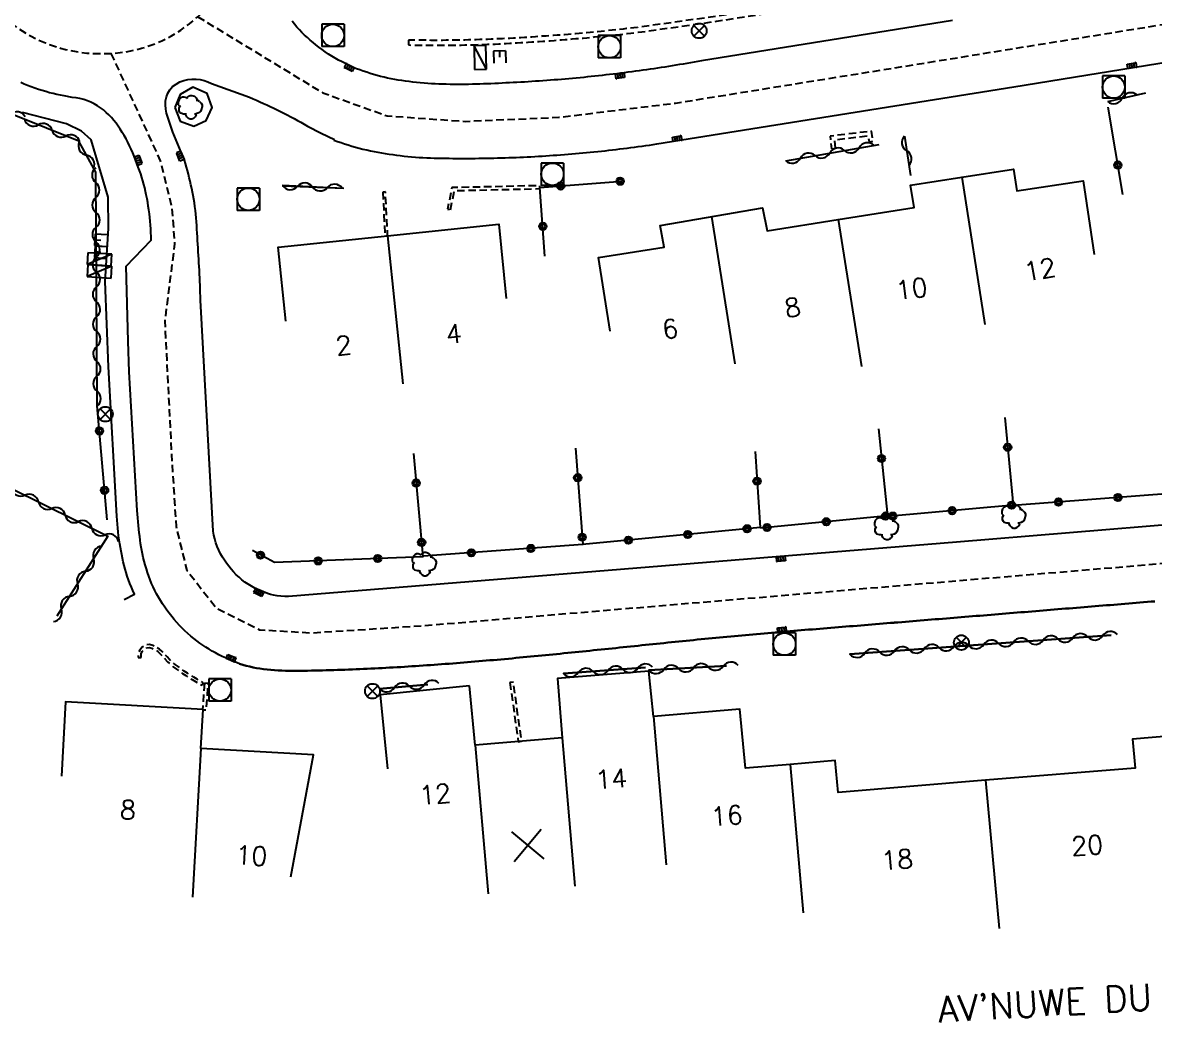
# Model space of a CAD drawing. Header units: millimetres. Extents: x 150037 to 150985, y 153000 to 154000.
# Drawn here: x 150276 to 150351.9, y 153579.1 to 153646.2 of the extents above; entities that cross this region are included whole.
import ezdxf
from ezdxf.enums import TextEntityAlignment as Align

# ---------------------------------------------------------------- set-up
doc = ezdxf.new("R2010")
doc.units = ezdxf.units.MM
doc.linetypes.add('DASHED', pattern=[0.75, 0.5, -0.25])
doc.layers.get('0').update_dxf_attribs({"linetype": 'CONTINUOUS'})
for name, color, linetype in [('W0001', 6, 'DASHED'), ('W0008', 7, 'CONTINUOUS'), ('W0017', 7, 'CONTINUOUS'), ('W0100', 7, 'CONTINUOUS'), ('W0112', 1, 'DASHED'), ('W0300', 7, 'CONTINUOUS'), ('W0310', 3, 'CONTINUOUS'), ('W0322', 7, 'CONTINUOUS'), ('W0400', 7, 'CONTINUOUS'), ('W0420', 7, 'CONTINUOUS'), ('W0430', 7, 'CONTINUOUS'), ('W0469', 7, 'CONTINUOUS'), ('W0989', 7, 'CONTINUOUS'), ('W0991', 7, 'CONTINUOUS'), ('W1102', 7, 'CONTINUOUS')]:
    doc.layers.add(name, color=color, linetype=linetype)
doc.styles.get("Standard").update_dxf_attribs({"font": 'romans.shx', "width": 0.85})

# ---------------------------------------------------------------- blocks, each defined once
blk = doc.blocks.new('T400')
for p, q in [((-0.15, 0.3), (0.15, 0.3)), ((-0.15, -0.25), (-0.15, 0.3)), ((-0.15, 0.15), (0.15, 0.15)), ((-0.15, 0), (0.15, 0)), ((0.15, 0.3), (0.15, -0.25)), ((-0.15, -0.15), (0.15, -0.15)), ((-0.15, -0.25), (-0.15, -0.3)), ((-0.15, -0.3), (0.15, -0.3)), ((0.15, -0.3), (0.15, -0.25))]:
    blk.add_line(p, q)
blk = doc.blocks.new('T420')
for p, q in [((0.75, 0.75), (-0.75, 0.75)), ((-0.75, 0.75), (-0.75, -0.75)), ((0.75, 0.75), (0.75, -0.75)), ((0.75, -0.75), (-0.75, -0.75))]:
    blk.add_line(p, q)
blk.add_ellipse((0, 0), major_axis=(-0.53, 0.53), ratio=1, start_param=3.926991, end_param=10.210176)
blk = doc.blocks.new('T300')
for p, q in [((-0.171, 0.743), (-0.057, 0.8)), ((-0.057, 0.8), (0.057, 0.8)), ((0.057, 0.8), (0.229, 0.743)), ((-0.8, 0.514), (-0.857, 0.343)), ((-0.857, 0.343), (-0.857, 0.171)), ((-0.857, 0.171), (-0.743, 0.057)), ((-0.686, 0.629), (-0.8, 0.514)), ((-0.8, -0.057), (-0.743, 0.057)), ((-0.743, 0.057), (-0.686, 0.114)), ((-0.571, 0.686), (-0.686, 0.629)), ((-0.457, 0.686), (-0.571, 0.686)), ((-0.286, 0.629), (-0.457, 0.686)), ((-0.286, 0.629), (-0.171, 0.743)), ((-0.229, 0.571), (-0.286, 0.629)), ((0.229, 0.743), (0.343, 0.629)), ((0.343, 0.629), (0.4, 0.514)), ((0.457, 0.457), (0.343, 0.457)), ((0.4, 0.514), (0.4, 0.457)), ((0.571, 0.4), (0.457, 0.457)), ((0.571, 0.4), (0.686, 0.286)), ((0.686, 0.286), (0.743, 0.171)), ((0.743, 0.057), (0.686, -0.171)), ((0.743, 0.171), (0.743, 0.057)), ((-0.8, -0.171), (-0.8, -0.057)), ((-0.8, -0.229), (-0.8, -0.171)), ((-0.743, -0.343), (-0.8, -0.229)), ((-0.686, -0.4), (-0.743, -0.343)), ((-0.514, -0.457), (-0.686, -0.4)), ((-0.4, -0.457), (-0.514, -0.457)), ((-0.4, -0.457), (-0.343, -0.457)), ((-0.343, -0.457), (-0.343, -0.4)), ((-0.343, -0.514), (-0.343, -0.457)), ((-0.286, -0.629), (-0.343, -0.514)), ((-0.171, -0.743), (-0.286, -0.629)), ((-0.057, -0.8), (-0.171, -0.743)), ((0.171, -0.743), (0.057, -0.8)), ((0.229, -0.686), (0.171, -0.743)), ((0.286, -0.457), (0.229, -0.457)), ((0.286, -0.629), (0.229, -0.686)), ((0.457, -0.4), (0.286, -0.457)), ((0.343, -0.514), (0.286, -0.629)), ((0.343, -0.514), (0.343, -0.457)), ((0.571, -0.343), (0.457, -0.4)), ((0.629, -0.286), (0.571, -0.343)), ((0.686, -0.171), (0.629, -0.286)), ((0.057, -0.8), (-0.057, -0.8))]:
    blk.add_line(p, q)
blk = doc.blocks.new('T430')
at = {"flags": 128}
for points in [[(-0.4, 2.1), (0.4, 2.1)], [(-0.4, 2.1), (-0.4, 1.3)], [(-0.4, 1.7), (0, 1.7)], [(0.8, 0.8), (-0.8, 0.8)], [(-0.8, 0.8), (-0.8, 0)], [(0.8, 0.8), (-0.8, 0)], [(-0.4, 1.3), (0.4, 1.3)], [(0.8, 0), (0.8, 0.8)], [(-0.8, 0), (0.8, 0)]]:
    blk.add_lwpolyline(points, dxfattribs=at)
blk = doc.blocks.new('t322o')
at = {"color": 0, "linetype": 'Continuous'}
for radius in [0.25, 0.15]:
    blk.add_circle((0, 0), radius, dxfattribs=at)
blk = doc.blocks.new('t310o')
at = {"color": 0, "linetype": 'Continuous'}
for centre, start, end in [((-0.5, 0.375), 216.8699, 323.1304), ((0.5, -0.375), 36.8699, 143.1303)]:
    blk.add_arc(centre, 0.625, start, end, dxfattribs=at)
blk = doc.blocks.new('t991o')
at = {"color": 0, "linetype": 'Continuous'}
for p, q in [((-1, 1), (1, -1)), ((-1, -1), (1, 1))]:
    blk.add_line(p, q, dxfattribs=at)
blk = doc.blocks.new('T469')
at = {"color": 0, "linetype": 'Continuous', "flags": 128}
for points in [[(-0.354, 0.354), (0.354, -0.354)], [(-0.354, -0.354), (0.354, 0.354)]]:
    blk.add_lwpolyline(points, dxfattribs=at)
at = {"color": 0, "linetype": 'Continuous'}
blk.add_circle((0, 0), 0.5, dxfattribs=at)

msp = doc.modelspace()

# ---------------------------------------------------------------- linework, layer by layer
at = {"layer": 'W0001', "flags": 128}
msp.add_lwpolyline([(150271.312, 153653.22), (150271.339, 153652.861), (150271.378, 153652.501), (150271.43, 153652.14), (150271.496, 153651.78), (150271.577, 153651.421), (150271.672, 153651.063), (150271.782, 153650.707), (150271.908, 153650.354), (150272.051, 153650.004), (150272.209, 153649.658), (150272.384, 153649.318), (150272.576, 153648.983), (150272.783, 153648.656), (150273.007, 153648.337), (150273.247, 153648.026), (150273.501, 153647.724), (150273.763, 153647.441), (150274.016, 153647.185), (150274.268, 153646.945), (150274.526, 153646.712), (150274.791, 153646.487), (150275.063, 153646.271), (150275.342, 153646.062), (150275.628, 153645.862), (150275.921, 153645.672), (150276.22, 153645.49), (150276.527, 153645.319), (150276.84, 153645.159), (150277.159, 153645.009), (150277.485, 153644.87), (150277.816, 153644.743), (150278.153, 153644.627), (150278.495, 153644.524), (150278.842, 153644.433), (150279.194, 153644.354), (150279.549, 153644.288), (150279.908, 153644.235), (150280.27, 153644.194), (150280.635, 153644.166), (150281.003, 153644.151), (150281.375, 153644.148), (150281.748, 153644.159), (150282.12, 153644.183), (150282.49, 153644.22), (150282.856, 153644.271), (150283.22, 153644.337), (150283.58, 153644.416), (150283.935, 153644.509), (150284.286, 153644.616), (150284.632, 153644.737), (150284.971, 153644.871), (150285.305, 153645.018), (150285.631, 153645.179), (150285.951, 153645.352), (150286.263, 153645.537), (150286.568, 153645.734), (150286.864, 153645.942), (150287.152, 153646.16), (150287.432, 153646.389), (150287.703, 153646.628), (150287.966, 153646.877), (150288.221, 153647.134), (150288.469, 153647.402), (150288.713, 153647.682), (150288.946, 153647.972), (150289.167, 153648.268), (150289.376, 153648.571), (150289.573, 153648.881), (150289.757, 153649.196), (150289.929, 153649.518), (150290.087, 153649.844), (150290.232, 153650.176), (150290.364, 153650.511), (150290.483, 153650.851), (150290.588, 153651.193), (150290.681, 153651.538), (150290.76, 153651.886), (150290.827, 153652.235), (150290.881, 153652.586), (150290.923, 153652.938), (150290.952, 153653.29), (150290.971, 153653.643), (150290.978, 153653.996), (150290.974, 153654.349), (150290.959, 153654.708), (150290.931, 153655.082), (150290.889, 153655.458), (150290.832, 153655.832), (150290.76, 153656.202), (150290.674, 153656.569), (150290.572, 153656.931), (150290.457, 153657.288), (150290.326, 153657.639), (150290.181, 153657.985), (150290.023, 153658.323), (150289.85, 153658.654), (150289.664, 153658.978), (150289.465, 153659.293), (150289.254, 153659.6), (150289.031, 153659.898), (150288.797, 153660.187), (150288.552, 153660.467), (150288.296, 153660.739), (150288.033, 153660.998), (150287.774, 153661.239), (150287.51, 153661.469), (150287.238, 153661.691), (150286.959, 153661.904), (150286.673, 153662.109), (150286.378, 153662.304), (150286.076, 153662.49), (150285.766, 153662.665), (150285.448, 153662.828), (150285.123, 153662.981), (150284.791, 153663.121), (150284.452, 153663.248), (150284.107, 153663.362), (150283.756, 153663.463), (150283.399, 153663.55), (150283.038, 153663.623), (150282.672, 153663.681), (150282.302, 153663.725), (150281.929, 153663.754), (150281.554, 153663.768), (150281.181, 153663.768), (150280.816, 153663.756), (150280.459, 153663.732), (150280.104, 153663.698), (150279.751, 153663.652), (150279.401, 153663.594), (150279.053, 153663.525), (150278.707, 153663.444), (150278.366, 153663.351), (150278.028, 153663.246), (150277.694, 153663.129), (150277.364, 153663), (150277.039, 153662.86), (150276.72, 153662.708), (150276.406, 153662.544), (150276.098, 153662.369), (150275.797, 153662.183), (150275.501, 153661.986), (150275.213, 153661.779), (150274.931, 153661.562), (150274.657, 153661.335), (150274.39, 153661.098), (150274.13, 153660.852), (150273.877, 153660.597), (150273.626, 153660.327), (150273.374, 153660.035), (150273.132, 153659.729), (150272.905, 153659.415), (150272.693, 153659.094), (150272.497, 153658.766), (150272.317, 153658.433), (150272.153, 153658.095), (150272.004, 153657.753), (150271.871, 153657.408), (150271.753, 153657.061), (150271.65, 153656.711), (150271.561, 153656.361), (150271.486, 153656.011), (150271.425, 153655.661), (150271.376, 153655.311), (150271.338, 153654.962), (150271.313, 153654.614), (150271.297, 153654.268), (150271.292, 153653.924), (150271.297, 153653.576)], close=True, dxfattribs=at)
for points in [[(150287.705, 153646.63), (150296.104, 153641.518), (150300.407, 153639.976), (150305.667, 153639.606), (150311.938, 153639.883), (150319.756, 153640.83), (150334.864, 153643.262), (150393.507, 153652.746), (150446.844, 153661.416), (150446.844, 153661.416)], [(150281.88, 153644.167), (150285.195, 153636.951), (150285.967, 153633.797), (150286.155, 153631.39), (150285.489, 153626.189), (150285.948, 153617.239), (150286.249, 153612.413), (150286.973, 153609.468), (150288.951, 153606.948), (150291.856, 153605.479), (150295.34, 153605.275), (150302.824, 153605.754), (150367.997, 153611.244), (150405.25, 153614.289), (150417.639, 153615.36), (150421.879, 153615.724), (150425.798, 153617.201), (150429.053, 153619.521), (150431.563, 153622.315), (150433.662, 153626.284), (150434.618, 153632.423), (150433.813, 153651.124), (150433.248, 153659.187)]]:
    msp.add_lwpolyline(points, dxfattribs=at)
at = {"layer": 'W0008', "flags": 128}
for points in [[(150296.841, 153638.349), (150297.081, 153638.261), (150297.323, 153638.177), (150297.565, 153638.096), (150297.809, 153638.019), (150298.053, 153637.946), (150298.299, 153637.876), (150298.546, 153637.81), (150298.793, 153637.748), (150299.042, 153637.69), (150299.292, 153637.635), (150299.543, 153637.584), (150299.793, 153637.537), (150300.044, 153637.492), (150300.294, 153637.449), (150300.545, 153637.41), (150300.797, 153637.373), (150301.048, 153637.338), (150301.3, 153637.306), (150301.553, 153637.277), (150301.805, 153637.25), (150302.058, 153637.227), (150302.311, 153637.206), (150302.564, 153637.187), (150302.818, 153637.172), (150303.072, 153637.159), (150303.326, 153637.149), (150303.581, 153637.141), (150303.831, 153637.136), (150304.081, 153637.131), (150304.331, 153637.127), (150304.581, 153637.124), (150304.831, 153637.122), (150305.081, 153637.12), (150305.331, 153637.119), (150305.581, 153637.119), (150305.83, 153637.119), (150306.08, 153637.12), (150306.33, 153637.122), (150306.579, 153637.124), (150306.829, 153637.128), (150307.078, 153637.132), (150307.328, 153637.136), (150307.577, 153637.142), (150307.827, 153637.148), (150308.076, 153637.155), (150308.325, 153637.162), (150308.575, 153637.17), (150308.824, 153637.179), (150309.073, 153637.189), (150309.322, 153637.2), (150309.571, 153637.211), (150309.82, 153637.223), (150310.069, 153637.235), (150310.318, 153637.248), (150310.567, 153637.262), (150310.816, 153637.277), (150311.065, 153637.293), (150311.313, 153637.309), (150311.562, 153637.326), (150311.811, 153637.343), (150312.059, 153637.362), (150312.308, 153637.381), (150312.557, 153637.4), (150312.805, 153637.421), (150313.053, 153637.442), (150313.302, 153637.464), (150313.55, 153637.487), (150313.799, 153637.51), (150314.047, 153637.534), (150314.295, 153637.559), (150314.543, 153637.584), (150314.791, 153637.61), (150315.039, 153637.637), (150315.287, 153637.665), (150315.535, 153637.693), (150315.783, 153637.722), (150316.031, 153637.752), (150316.279, 153637.783), (150316.527, 153637.814), (150316.775, 153637.846), (150317.022, 153637.879), (150317.27, 153637.912), (150317.518, 153637.946), (150317.765, 153637.981), (150318.013, 153638.016), (150318.26, 153638.053), (150318.508, 153638.09), (150342.469, 153641.933), (150377.26, 153647.564)], [(150338.349, 153646.37), (150321.506, 153643.669), (150321.261, 153643.625), (150321.015, 153643.581), (150320.769, 153643.538), (150320.523, 153643.495), (150320.277, 153643.453), (150320.031, 153643.412), (150319.785, 153643.371), (150319.538, 153643.331), (150319.292, 153643.292), (150319.046, 153643.253), (150318.799, 153643.215), (150318.553, 153643.177), (150318.306, 153643.14), (150318.059, 153643.104), (150317.813, 153643.068), (150317.566, 153643.033), (150317.319, 153642.999), (150317.072, 153642.965), (150316.825, 153642.932), (150316.578, 153642.9), (150316.33, 153642.868), (150316.083, 153642.837), (150315.836, 153642.806), (150315.588, 153642.776), (150315.341, 153642.747), (150315.093, 153642.718), (150314.846, 153642.69), (150314.598, 153642.663), (150314.35, 153642.636), (150314.102, 153642.61), (150313.854, 153642.584), (150313.606, 153642.559), (150313.358, 153642.535), (150313.11, 153642.511), (150312.862, 153642.489), (150312.613, 153642.466), (150312.365, 153642.444), (150312.116, 153642.423), (150311.868, 153642.403), (150311.619, 153642.383), (150311.371, 153642.364), (150311.122, 153642.345), (150310.873, 153642.327), (150310.624, 153642.31), (150310.375, 153642.293), (150310.126, 153642.277), (150309.877, 153642.262), (150309.628, 153642.247), (150309.378, 153642.233), (150309.129, 153642.22), (150308.879, 153642.207), (150308.63, 153642.194), (150308.38, 153642.181), (150308.13, 153642.168), (150307.881, 153642.157), (150307.631, 153642.145), (150307.381, 153642.134), (150307.132, 153642.125), (150306.882, 153642.115), (150306.633, 153642.107), (150306.383, 153642.1), (150306.133, 153642.094), (150305.884, 153642.09), (150305.634, 153642.087), (150305.385, 153642.085), (150305.135, 153642.085), (150304.886, 153642.086), (150304.636, 153642.089), (150304.387, 153642.094), (150304.137, 153642.101), (150303.888, 153642.11), (150303.639, 153642.122), (150303.389, 153642.135), (150303.14, 153642.151), (150302.891, 153642.17), (150302.641, 153642.19), (150302.392, 153642.214), (150302.143, 153642.241), (150301.894, 153642.27), (150301.644, 153642.302), (150301.403, 153642.337), (150301.162, 153642.375), (150300.923, 153642.418), (150300.685, 153642.464), (150300.447, 153642.514), (150300.211, 153642.569), (150299.976, 153642.627), (150299.741, 153642.689), (150299.508, 153642.754), (150299.276, 153642.824), (150299.045, 153642.898), (150298.814, 153642.975), (150298.585, 153643.056), (150298.357, 153643.142), (150298.13, 153643.231), (150297.388, 153643.598), (150297.154, 153643.721), (150296.925, 153643.849), (150296.699, 153643.984), (150296.478, 153644.126), (150296.26, 153644.274), (150296.047, 153644.428), (150295.837, 153644.589), (150295.641, 153644.746), (150295.446, 153644.904), (150295.253, 153645.065), (150295.064, 153645.229), (150294.879, 153645.397), (150294.698, 153645.57), (150294.523, 153645.748), (150294.354, 153645.933), (150294.192, 153646.124), (150294.038, 153646.323)], [(150368.948, 153613.861), (150338.634, 153611.353), (150293.791, 153607.708), (150293.541, 153607.711), (150293.292, 153607.727), (150293.044, 153607.756), (150292.798, 153607.798), (150292.588, 153607.847), (150292.383, 153607.91), (150291.528, 153608.28), (150291.303, 153608.403), (150291.085, 153608.537), (150290.875, 153608.681), (150290.672, 153608.836), (150290.477, 153609.001), (150290.29, 153609.176), (150290.113, 153609.358), (150289.944, 153609.545), (150289.784, 153609.739), (150289.633, 153609.939), (150289.491, 153610.147), (150289.359, 153610.362), (150289.237, 153610.584), (150289.12, 153610.825), (150289.017, 153611.071), (150288.928, 153611.322), (150288.853, 153611.576), (150288.792, 153611.836), (150288.745, 153612.1), (150287.895, 153627.609), (150287.887, 153627.859), (150287.878, 153628.108), (150287.868, 153628.358), (150287.858, 153628.608), (150287.848, 153628.858), (150287.837, 153629.108), (150287.825, 153629.358), (150287.813, 153629.608), (150287.8, 153629.857), (150287.787, 153630.107), (150287.773, 153630.357), (150287.759, 153630.606), (150287.744, 153630.856), (150287.729, 153631.106), (150287.713, 153631.355), (150287.696, 153631.605), (150287.68, 153631.858), (150287.665, 153632.111), (150287.65, 153632.365), (150287.635, 153632.618), (150287.618, 153632.871), (150287.599, 153633.124), (150287.577, 153633.377), (150287.55, 153633.629), (150287.519, 153633.881), (150287.483, 153634.133), (150287.443, 153634.376), (150287.4, 153634.619), (150287.354, 153634.861), (150287.305, 153635.102), (150287.253, 153635.343), (150287.198, 153635.583), (150287.141, 153635.822), (150287.08, 153636.06), (150287.017, 153636.298), (150286.95, 153636.536), (150286.881, 153636.772), (150286.809, 153637.008), (150286.034, 153638.882), (150285.705, 153639.879), (150285.614, 153640.15), (150285.559, 153640.426), (150285.538, 153640.707), (150285.553, 153640.992), (150285.602, 153641.251), (150285.691, 153641.495), (150285.827, 153641.722), (150286.021, 153641.938), (150286.249, 153642.112), (150286.506, 153642.249), (150286.77, 153642.346), (150287.041, 153642.409), (150287.317, 153642.439), (150287.599, 153642.439), (150287.867, 153642.411), (150288.126, 153642.354), (150288.378, 153642.269), (150288.622, 153642.155), (150291.186, 153641.222), (150291.419, 153641.122), (150291.651, 153641.021), (150291.882, 153640.919), (150292.113, 153640.815), (150292.343, 153640.709), (150292.573, 153640.602), (150292.801, 153640.493), (150293.029, 153640.382), (150293.256, 153640.27), (150293.487, 153640.154), (150293.717, 153640.036), (150293.946, 153639.916), (150294.174, 153639.794), (150294.401, 153639.671), (150294.627, 153639.546), (150294.852, 153639.419), (150295.076, 153639.29), (150295.978, 153638.811), (150296.893, 153638.385)], [(150351.928, 153607.386), (150351.678, 153607.365), (150351.429, 153607.345), (150351.179, 153607.324), (150350.929, 153607.304), (150350.679, 153607.283), (150350.43, 153607.263), (150350.18, 153607.242), (150349.93, 153607.222), (150349.68, 153607.202), (150349.431, 153607.181), (150349.181, 153607.161), (150348.931, 153607.14), (150348.681, 153607.12), (150348.432, 153607.099), (150348.182, 153607.079), (150347.932, 153607.058), (150347.682, 153607.038), (150347.433, 153607.017), (150347.183, 153606.997), (150346.933, 153606.976), (150346.683, 153606.956), (150346.434, 153606.935), (150346.184, 153606.915), (150345.934, 153606.895), (150345.684, 153606.874), (150345.434, 153606.854), (150345.185, 153606.833), (150344.935, 153606.813), (150344.685, 153606.792), (150344.435, 153606.772), (150344.186, 153606.751), (150343.936, 153606.731), (150343.686, 153606.711), (150343.436, 153606.69), (150343.187, 153606.67), (150342.937, 153606.649), (150342.687, 153606.629), (150342.437, 153606.608), (150342.188, 153606.588), (150341.938, 153606.567), (150341.688, 153606.547), (150341.438, 153606.527), (150341.188, 153606.506), (150340.939, 153606.486), (150340.689, 153606.465), (150340.439, 153606.445), (150340.189, 153606.425), (150339.94, 153606.404), (150339.69, 153606.384), (150339.44, 153606.363), (150339.19, 153606.343), (150338.941, 153606.322), (150338.691, 153606.302), (150338.441, 153606.282), (150338.191, 153606.261), (150337.941, 153606.241), (150337.692, 153606.22), (150337.442, 153606.2), (150337.192, 153606.18), (150336.942, 153606.159), (150336.693, 153606.139), (150336.443, 153606.118), (150336.193, 153606.098), (150335.943, 153606.078), (150335.694, 153606.057), (150335.444, 153606.037), (150335.194, 153606.017), (150334.944, 153605.996), (150334.695, 153605.976), (150334.445, 153605.955), (150334.195, 153605.935), (150333.945, 153605.915), (150333.695, 153605.894), (150333.446, 153605.874), (150333.196, 153605.853), (150332.946, 153605.833), (150332.696, 153605.813), (150332.447, 153605.792), (150332.197, 153605.772), (150331.947, 153605.752), (150331.697, 153605.731), (150331.447, 153605.711), (150331.198, 153605.691), (150330.948, 153605.67), (150330.698, 153605.65), (150330.448, 153605.629), (150330.199, 153605.609), (150329.949, 153605.589), (150329.699, 153605.568), (150329.449, 153605.548), (150329.2, 153605.528), (150328.95, 153605.507), (150328.7, 153605.487), (150328.45, 153605.467), (150328.2, 153605.446), (150327.951, 153605.426), (150327.701, 153605.406), (150327.451, 153605.385), (150327.202, 153605.365), (150326.953, 153605.344), (150326.704, 153605.323), (150326.455, 153605.302), (150326.206, 153605.281), (150325.957, 153605.259), (150325.709, 153605.237), (150325.46, 153605.215), (150325.211, 153605.193), (150324.962, 153605.171), (150324.713, 153605.148), (150324.464, 153605.125), (150324.216, 153605.103), (150323.967, 153605.079), (150323.718, 153605.056), (150323.469, 153605.033), (150323.22, 153605.009), (150322.972, 153604.985), (150322.723, 153604.961), (150322.474, 153604.937), (150322.226, 153604.913), (150321.977, 153604.888), (150321.728, 153604.864), (150321.48, 153604.839), (150321.231, 153604.815), (150320.982, 153604.79), (150320.734, 153604.765), (150320.485, 153604.74), (150320.236, 153604.715), (150319.988, 153604.69), (150319.739, 153604.664), (150319.491, 153604.639), (150319.242, 153604.614), (150318.993, 153604.588), (150318.745, 153604.563), (150318.496, 153604.537), (150318.248, 153604.511), (150317.999, 153604.486), (150317.75, 153604.46), (150317.502, 153604.434), (150317.253, 153604.408), (150317.005, 153604.383), (150316.756, 153604.357), (150316.508, 153604.331), (150316.259, 153604.305), (150316.01, 153604.28), (150315.762, 153604.254), (150315.513, 153604.228), (150315.265, 153604.202), (150315.016, 153604.177), (150314.768, 153604.151), (150314.519, 153604.125), (150314.27, 153604.1), (150314.022, 153604.074), (150313.773, 153604.049), (150313.525, 153604.024), (150313.276, 153603.998), (150313.027, 153603.973), (150312.779, 153603.948), (150312.53, 153603.923), (150312.282, 153603.898), (150312.033, 153603.873), (150311.784, 153603.848), (150311.536, 153603.823), (150311.287, 153603.799), (150311.038, 153603.775), (150310.79, 153603.75), (150310.541, 153603.726), (150310.292, 153603.702), (150310.043, 153603.678), (150309.795, 153603.655), (150309.546, 153603.631), (150309.297, 153603.608), (150309.048, 153603.584), (150308.8, 153603.561), (150308.551, 153603.538), (150308.302, 153603.516), (150308.053, 153603.493), (150307.804, 153603.471), (150307.555, 153603.449), (150307.307, 153603.427), (150307.058, 153603.405), (150306.809, 153603.384), (150306.56, 153603.363), (150306.311, 153603.342), (150306.062, 153603.321), (150305.813, 153603.3), (150305.564, 153603.28), (150305.315, 153603.26), (150305.066, 153603.24), (150304.817, 153603.221), (150304.568, 153603.202), (150304.318, 153603.183), (150304.069, 153603.164), (150303.82, 153603.146), (150303.571, 153603.128), (150303.322, 153603.11), (150303.072, 153603.092), (150302.823, 153603.075), (150302.574, 153603.059), (150302.325, 153603.042), (150302.075, 153603.026), (150301.826, 153603.01), (150301.576, 153602.995), (150301.327, 153602.979), (150301.078, 153602.965), (150300.828, 153602.95), (150300.579, 153602.936), (150300.329, 153602.922), (150300.079, 153602.909), (150299.83, 153602.896), (150299.58, 153602.884), (150299.33, 153602.872), (150299.081, 153602.86), (150298.831, 153602.848), (150298.581, 153602.837), (150298.331, 153602.827), (150298.082, 153602.817), (150297.832, 153602.807), (150297.582, 153602.798), (150297.332, 153602.789), (150297.082, 153602.781), (150296.832, 153602.773), (150296.582, 153602.765), (150296.332, 153602.758), (150296.082, 153602.752), (150295.831, 153602.746), (150295.581, 153602.74), (150295.331, 153602.735), (150295.081, 153602.731), (150294.83, 153602.727), (150294.58, 153602.723), (150294.334, 153602.721), (150294.088, 153602.72), (150293.842, 153602.722), (150293.596, 153602.727), (150293.351, 153602.735), (150293.105, 153602.746), (150292.86, 153602.761), (150292.615, 153602.781), (150292.37, 153602.805), (150292.126, 153602.835), (150291.882, 153602.869), (150291.65, 153602.909), (150291.419, 153602.954), (150291.19, 153603.007), (150290.963, 153603.065), (150290.737, 153603.13), (150290.513, 153603.202), (150289.566, 153603.584), (150289.339, 153603.693), (150289.115, 153603.806), (150288.894, 153603.924), (150288.676, 153604.047), (150288.461, 153604.175), (150288.25, 153604.308), (150288.041, 153604.445), (150287.836, 153604.588), (150287.634, 153604.736), (150287.435, 153604.889), (150287.239, 153605.046), (150287.037, 153605.218), (150286.843, 153605.397), (150286.655, 153605.582), (150286.473, 153605.773), (150286.296, 153605.968), (150286.125, 153606.169), (150285.958, 153606.374), (150285.796, 153606.582), (150285.64, 153606.791), (150285.489, 153607.003), (150285.344, 153607.219), (150285.205, 153607.438), (150285.071, 153607.66), (150284.944, 153607.887), (150284.824, 153608.117), (150284.71, 153608.352), (150284.604, 153608.591), (150284.506, 153608.834), (150284.416, 153609.079), (150284.333, 153609.327), (150284.256, 153609.577), (150284.183, 153609.828), (150284.115, 153610.08), (150284.05, 153610.334), (150283.997, 153610.566), (150283.951, 153610.799), (150283.91, 153611.033), (150283.875, 153611.268), (150283.842, 153611.503), (150283.811, 153611.739), (150283.78, 153611.987), (150283.751, 153612.235), (150283.726, 153612.484), (150283.703, 153612.733), (150283.683, 153612.982), (150283.665, 153613.231), (150283.651, 153613.481), (150283.111, 153622.795), (150283.032, 153624.845), (150282.901, 153629.886), (150284.583, 153631.639), (150284.547, 153632.392), (150284.531, 153632.646), (150284.511, 153632.9), (150284.486, 153633.154), (150284.458, 153633.407), (150284.425, 153633.659), (150284.388, 153633.911), (150284.347, 153634.163), (150284.302, 153634.413), (150284.252, 153634.664), (150284.201, 153634.902), (150284.145, 153635.14), (150284.084, 153635.376), (150284.019, 153635.61), (150283.95, 153635.844), (150283.876, 153636.076), (150283.798, 153636.308), (150283.717, 153636.538), (150283.628, 153636.78), (150283.537, 153637.022), (150283.443, 153637.263), (150283.345, 153637.501), (150283.243, 153637.738), (150283.135, 153637.973), (150283.021, 153638.204), (150282.9, 153638.432), (150282.771, 153638.657), (150282.643, 153638.867), (150282.51, 153639.075), (150282.372, 153639.278), (150282.228, 153639.476), (150282.077, 153639.669), (150281.918, 153639.855), (150281.749, 153640.034), (150281.569, 153640.205), (150281.377, 153640.368), (150281.178, 153640.517), (150280.97, 153640.654), (150280.754, 153640.779), (150280.532, 153640.891), (150280.302, 153640.992), (150280.054, 153641.08), (150279.802, 153641.147), (150279.545, 153641.192), (150279.283, 153641.216), (150278.737, 153641.324), (150278.49, 153641.365), (150278.244, 153641.413), (150277.999, 153641.468), (150277.756, 153641.53), (150277.508, 153641.599), (150277.261, 153641.672), (150277.016, 153641.75), (150276.772, 153641.833), (150276.531, 153641.921), (150276.291, 153642.015), (150276.065, 153642.11), (150275.841, 153642.21)], [(150282.76, 153607.502), (150283.469, 153607.871), (150283.357, 153608.106), (150283.252, 153608.344), (150283.153, 153608.584), (150283.061, 153608.827), (150282.975, 153609.072), (150282.896, 153609.32), (150282.827, 153609.557), (150282.763, 153609.796), (150282.705, 153610.036), (150282.652, 153610.278), (150282.602, 153610.52), (150282.557, 153610.762), (150282.514, 153611.006), (150282.473, 153611.25), (150282.433, 153611.514), (150282.396, 153611.778), (150282.364, 153612.043), (150282.336, 153612.308), (150282.313, 153612.574), (150282.293, 153612.84), (150282.278, 153613.107), (150281.722, 153623.127), (150281.482, 153628.864), (150281.711, 153632.418), (150281.687, 153634.507), (150280.545, 153638.362), (150279.903, 153638.952), (150278.888, 153639.446), (150275.948, 153640.211)], [(150351.928, 153607.387), (150351.678, 153607.367), (150351.429, 153607.346), (150351.179, 153607.326), (150350.929, 153607.305), (150350.679, 153607.285), (150350.43, 153607.264), (150350.18, 153607.244), (150349.93, 153607.223), (150349.68, 153607.203), (150349.431, 153607.182), (150349.181, 153607.162), (150348.931, 153607.141), (150348.681, 153607.121), (150348.432, 153607.1), (150348.182, 153607.08), (150347.932, 153607.059), (150347.682, 153607.039), (150347.432, 153607.018), (150347.183, 153606.998), (150346.933, 153606.977), (150346.683, 153606.957), (150346.433, 153606.937), (150346.184, 153606.916), (150345.934, 153606.896), (150345.684, 153606.875), (150345.434, 153606.855), (150345.185, 153606.834), (150344.935, 153606.814), (150344.685, 153606.793), (150344.435, 153606.773), (150344.186, 153606.752), (150343.936, 153606.732), (150343.686, 153606.711), (150343.436, 153606.691), (150343.186, 153606.671), (150342.937, 153606.65), (150342.687, 153606.63), (150342.437, 153606.609), (150342.187, 153606.589), (150341.938, 153606.568), (150341.688, 153606.548), (150341.438, 153606.527), (150341.188, 153606.507), (150340.939, 153606.487), (150340.689, 153606.466), (150340.439, 153606.446), (150340.189, 153606.425), (150339.94, 153606.405), (150339.69, 153606.384), (150339.44, 153606.364), (150339.19, 153606.343), (150338.941, 153606.323), (150338.691, 153606.303), (150338.441, 153606.282), (150338.191, 153606.262), (150337.941, 153606.241), (150337.692, 153606.221), (150337.442, 153606.201), (150337.192, 153606.18), (150336.942, 153606.16), (150336.693, 153606.139), (150336.443, 153606.119), (150336.193, 153606.098), (150335.943, 153606.078), (150335.694, 153606.058), (150335.444, 153606.037), (150335.194, 153606.017), (150334.944, 153605.996), (150334.694, 153605.976), (150334.445, 153605.956), (150334.195, 153605.935), (150333.945, 153605.915), (150333.695, 153605.894), (150333.446, 153605.874), (150333.196, 153605.854), (150332.946, 153605.833), (150332.696, 153605.813), (150332.447, 153605.792), (150332.197, 153605.772), (150331.947, 153605.752), (150331.697, 153605.731), (150331.447, 153605.711), (150331.198, 153605.691), (150330.948, 153605.67), (150330.698, 153605.65), (150330.448, 153605.629), (150330.199, 153605.609), (150329.949, 153605.589), (150329.699, 153605.568), (150329.449, 153605.548), (150329.2, 153605.528), (150328.95, 153605.507), (150328.7, 153605.487), (150328.45, 153605.467), (150328.2, 153605.446), (150327.951, 153605.426), (150327.701, 153605.406), (150327.451, 153605.385), (150327.202, 153605.365), (150326.953, 153605.344), (150326.704, 153605.323), (150326.455, 153605.302), (150326.206, 153605.281), (150325.957, 153605.259), (150325.709, 153605.237), (150325.46, 153605.215), (150325.211, 153605.193), (150324.962, 153605.171), (150324.713, 153605.148), (150324.464, 153605.125), (150324.216, 153605.103), (150323.967, 153605.079), (150323.718, 153605.056), (150323.469, 153605.033), (150323.22, 153605.009), (150322.972, 153604.985), (150322.723, 153604.961), (150322.474, 153604.937), (150322.226, 153604.913), (150321.977, 153604.888), (150321.728, 153604.864), (150321.48, 153604.839), (150321.231, 153604.815), (150320.982, 153604.79), (150320.734, 153604.765), (150320.485, 153604.74), (150320.236, 153604.715), (150319.988, 153604.69), (150319.739, 153604.664), (150319.491, 153604.639), (150319.242, 153604.614), (150318.993, 153604.588), (150318.745, 153604.563), (150318.496, 153604.537), (150318.248, 153604.511), (150317.999, 153604.486), (150317.75, 153604.46), (150317.502, 153604.434), (150317.253, 153604.408), (150317.005, 153604.383), (150316.756, 153604.357), (150316.508, 153604.331), (150316.259, 153604.305), (150316.01, 153604.28), (150315.762, 153604.254), (150315.513, 153604.228), (150315.265, 153604.202), (150315.016, 153604.177), (150314.768, 153604.151), (150314.519, 153604.125), (150314.27, 153604.1), (150314.022, 153604.074), (150313.773, 153604.049), (150313.525, 153604.024), (150313.276, 153603.998), (150313.027, 153603.973), (150312.779, 153603.948), (150312.53, 153603.923), (150312.282, 153603.898), (150312.033, 153603.873), (150311.784, 153603.848), (150311.536, 153603.823), (150311.287, 153603.799), (150311.038, 153603.775), (150310.79, 153603.75), (150310.541, 153603.726), (150310.292, 153603.702), (150310.043, 153603.678), (150309.795, 153603.655), (150309.546, 153603.631), (150309.297, 153603.608), (150309.048, 153603.584), (150308.8, 153603.561), (150308.551, 153603.538), (150308.302, 153603.516), (150308.053, 153603.493), (150307.804, 153603.471), (150307.555, 153603.449), (150307.307, 153603.427), (150307.058, 153603.405), (150306.809, 153603.384), (150306.56, 153603.363), (150306.311, 153603.342), (150306.062, 153603.321), (150305.813, 153603.3), (150305.564, 153603.28), (150305.315, 153603.26), (150305.066, 153603.24), (150304.817, 153603.221), (150304.568, 153603.202), (150304.318, 153603.183), (150304.069, 153603.164), (150303.82, 153603.146), (150303.571, 153603.128), (150303.322, 153603.11), (150303.072, 153603.092), (150302.823, 153603.075), (150302.574, 153603.059), (150302.325, 153603.042), (150302.075, 153603.026), (150301.826, 153603.01), (150301.576, 153602.995), (150301.327, 153602.979), (150301.078, 153602.965), (150300.828, 153602.95), (150300.579, 153602.936), (150300.329, 153602.922), (150300.079, 153602.909), (150299.83, 153602.896), (150299.58, 153602.884), (150299.33, 153602.872), (150299.081, 153602.86), (150298.831, 153602.848), (150298.581, 153602.837), (150298.331, 153602.827), (150298.082, 153602.817), (150297.832, 153602.807), (150297.582, 153602.798), (150297.332, 153602.789), (150297.082, 153602.781), (150296.832, 153602.773), (150296.582, 153602.765), (150296.332, 153602.758), (150296.082, 153602.752), (150295.831, 153602.746), (150295.581, 153602.74), (150295.331, 153602.735), (150295.081, 153602.731), (150294.83, 153602.727), (150294.58, 153602.723), (150294.334, 153602.721), (150294.088, 153602.72), (150293.842, 153602.722), (150293.596, 153602.727), (150293.351, 153602.735), (150293.105, 153602.746), (150292.86, 153602.761), (150292.615, 153602.781), (150292.37, 153602.805), (150292.126, 153602.835), (150291.882, 153602.869), (150291.65, 153602.909), (150291.419, 153602.954), (150291.19, 153603.007), (150290.963, 153603.065), (150290.737, 153603.13), (150290.513, 153603.202), (150290.737, 153603.13), (150290.963, 153603.065), (150291.19, 153603.007), (150291.419, 153602.954), (150291.65, 153602.909), (150291.882, 153602.869), (150292.126, 153602.835), (150292.37, 153602.805), (150292.615, 153602.781), (150292.86, 153602.761), (150293.105, 153602.746), (150293.351, 153602.735), (150293.596, 153602.727), (150293.842, 153602.722), (150294.088, 153602.72), (150294.334, 153602.721), (150294.58, 153602.723), (150294.83, 153602.727), (150295.081, 153602.731), (150295.331, 153602.735), (150295.581, 153602.74), (150295.831, 153602.746), (150296.082, 153602.752), (150296.332, 153602.758), (150296.582, 153602.765), (150296.832, 153602.773), (150297.082, 153602.781), (150297.332, 153602.789), (150297.582, 153602.798), (150297.832, 153602.807), (150298.082, 153602.817), (150298.331, 153602.827), (150298.581, 153602.837), (150298.831, 153602.848), (150299.081, 153602.86), (150299.33, 153602.872), (150299.58, 153602.884), (150299.83, 153602.896), (150300.079, 153602.909), (150300.329, 153602.922), (150300.579, 153602.936), (150300.828, 153602.95), (150301.078, 153602.965), (150301.327, 153602.979), (150301.576, 153602.995), (150301.826, 153603.01), (150302.075, 153603.026), (150302.325, 153603.042), (150302.574, 153603.059), (150302.823, 153603.075), (150303.072, 153603.092), (150303.322, 153603.11), (150303.571, 153603.128), (150303.82, 153603.146), (150304.069, 153603.164), (150304.318, 153603.183), (150304.568, 153603.202), (150304.817, 153603.221), (150305.066, 153603.24), (150305.315, 153603.26), (150305.564, 153603.28), (150305.813, 153603.3), (150306.062, 153603.321), (150306.311, 153603.342), (150306.56, 153603.363), (150306.809, 153603.384), (150307.058, 153603.405), (150307.307, 153603.427), (150307.555, 153603.449), (150307.804, 153603.471), (150308.053, 153603.493), (150308.302, 153603.516), (150308.551, 153603.538), (150308.8, 153603.561), (150309.048, 153603.584), (150309.297, 153603.608), (150309.546, 153603.631), (150309.795, 153603.655), (150310.043, 153603.678), (150310.292, 153603.702), (150310.541, 153603.726), (150310.79, 153603.75), (150311.038, 153603.775), (150311.287, 153603.799), (150311.536, 153603.823), (150311.784, 153603.848), (150312.033, 153603.873), (150312.282, 153603.898), (150312.53, 153603.923), (150312.779, 153603.948), (150313.027, 153603.973), (150313.276, 153603.998), (150313.525, 153604.024), (150313.773, 153604.049), (150314.022, 153604.074), (150314.27, 153604.1), (150314.519, 153604.125), (150314.768, 153604.151), (150315.016, 153604.177), (150315.265, 153604.202), (150315.513, 153604.228), (150315.762, 153604.254), (150316.01, 153604.28), (150316.259, 153604.305), (150316.508, 153604.331), (150316.756, 153604.357), (150317.005, 153604.383), (150317.253, 153604.408), (150317.502, 153604.434), (150317.75, 153604.46), (150317.999, 153604.486), (150318.248, 153604.511), (150318.496, 153604.537), (150318.745, 153604.563), (150318.993, 153604.588), (150319.242, 153604.614), (150319.491, 153604.639), (150319.739, 153604.664), (150319.988, 153604.69), (150320.236, 153604.715), (150320.485, 153604.74), (150320.734, 153604.765), (150320.982, 153604.79), (150321.231, 153604.815), (150321.48, 153604.839), (150321.728, 153604.864), (150321.977, 153604.888), (150322.226, 153604.913), (150322.474, 153604.937), (150322.723, 153604.961), (150322.972, 153604.985), (150323.22, 153605.009), (150323.469, 153605.033), (150323.718, 153605.056), (150323.967, 153605.079), (150324.216, 153605.103), (150324.464, 153605.125), (150324.713, 153605.148), (150324.962, 153605.171), (150325.211, 153605.193), (150325.46, 153605.215), (150325.709, 153605.237), (150325.957, 153605.259), (150326.206, 153605.281), (150326.455, 153605.302), (150326.704, 153605.323), (150326.953, 153605.344), (150327.202, 153605.365), (150327.451, 153605.385), (150327.701, 153605.406), (150327.951, 153605.426), (150328.2, 153605.446), (150328.45, 153605.467), (150328.7, 153605.487), (150328.95, 153605.507), (150329.2, 153605.528), (150329.449, 153605.548), (150329.699, 153605.568), (150329.949, 153605.589), (150330.199, 153605.609), (150330.448, 153605.629), (150330.698, 153605.65), (150330.948, 153605.67), (150331.198, 153605.691), (150331.447, 153605.711), (150331.697, 153605.731), (150331.947, 153605.752), (150332.197, 153605.772), (150332.447, 153605.792), (150332.696, 153605.813), (150332.946, 153605.833), (150333.196, 153605.853), (150333.446, 153605.874), (150333.695, 153605.894), (150333.945, 153605.915), (150334.195, 153605.935), (150334.445, 153605.955), (150334.695, 153605.976), (150334.944, 153605.996), (150335.194, 153606.017), (150335.444, 153606.037), (150335.694, 153606.057), (150335.943, 153606.078), (150336.193, 153606.098), (150336.443, 153606.118), (150336.693, 153606.139), (150336.942, 153606.159), (150337.192, 153606.18), (150337.442, 153606.2), (150337.692, 153606.22), (150337.941, 153606.241), (150338.191, 153606.261), (150338.441, 153606.282), (150338.691, 153606.302), (150338.941, 153606.322), (150339.19, 153606.343), (150339.44, 153606.363), (150339.69, 153606.384), (150339.94, 153606.404), (150340.189, 153606.425), (150340.439, 153606.445), (150340.689, 153606.465), (150340.939, 153606.486), (150341.188, 153606.506), (150341.438, 153606.527), (150341.688, 153606.547), (150341.938, 153606.567), (150342.188, 153606.588), (150342.437, 153606.608), (150342.687, 153606.629), (150342.937, 153606.649), (150343.187, 153606.67), (150343.436, 153606.69), (150343.686, 153606.711), (150343.936, 153606.731), (150344.186, 153606.751), (150344.435, 153606.772), (150344.685, 153606.792), (150344.935, 153606.813), (150345.185, 153606.833), (150345.434, 153606.854), (150345.684, 153606.874), (150345.934, 153606.895), (150346.184, 153606.915), (150346.434, 153606.935), (150346.683, 153606.956), (150346.933, 153606.976), (150347.183, 153606.997), (150347.433, 153607.017), (150347.682, 153607.038), (150347.932, 153607.058), (150348.182, 153607.079), (150348.432, 153607.099), (150348.681, 153607.12), (150348.931, 153607.14), (150349.181, 153607.161), (150349.431, 153607.181), (150349.68, 153607.202), (150349.93, 153607.222), (150350.18, 153607.242), (150350.43, 153607.263), (150350.679, 153607.283), (150350.929, 153607.304), (150351.179, 153607.324), (150351.429, 153607.345), (150351.678, 153607.365), (150351.928, 153607.386)]]:
    msp.add_lwpolyline(points, dxfattribs=at)
at = {"layer": 'W0017', "flags": 128}
msp.add_lwpolyline([(150286.176, 153640.527), (150286.52, 153639.616), (150287.447, 153639.282), (150288.275, 153639.656), (150288.668, 153640.537), (150288.34, 153641.473), (150287.385, 153641.893), (150286.525, 153641.399)], close=True, dxfattribs=at)
at = {"layer": 'W0100', "flags": 128}
for points in [[(150315.386, 153625.531), (150314.602, 153630.469), (150318.999, 153631.166), (150318.747, 153632.615), (150325.609, 153633.808), (150325.907, 153632.261), (150330.683, 153633.021), (150335.78, 153633.826), (150335.545, 153635.313), (150338.973, 153635.855), (150342.442, 153636.401), (150342.671, 153634.938), (150347.114, 153635.608), (150347.86, 153630.664)], [(150293.618, 153626.186), (150293.098, 153631.159), (150300.442, 153631.927), (150307.9, 153632.694), (150308.411, 153627.72)], [(150353.349, 153598.386), (150350.438, 153598.141), (150350.621, 153596.19), (150340.575, 153595.379), (150330.686, 153594.55), (150330.491, 153596.709), (150327.468, 153596.442), (150324.466, 153596.18), (150324.094, 153600.158), (150318.295, 153599.666), (150317.987, 153602.689), (150311.845, 153602.217), (150312.151, 153598.229), (150306.332, 153597.723), (150305.936, 153601.704), (150305.943, 153601.705)], [(150305.936, 153601.704), (150299.942, 153601.109), (150300.436, 153596.133)], [(150293.958, 153588.902), (150295.477, 153597.089), (150287.924, 153597.516), (150288.071, 153600.121), (150278.838, 153600.643), (150278.555, 153595.651)]]:
    msp.add_lwpolyline(points, dxfattribs=at)
at = {"layer": 'W0112', "flags": 128}
for points in [[(150301.853, 153645.064), (150301.846, 153644.733), (150302.099, 153644.728), (150302.352, 153644.724), (150302.604, 153644.72), (150302.857, 153644.717), (150303.11, 153644.715), (150303.363, 153644.713), (150303.615, 153644.713), (150303.868, 153644.712), (150304.121, 153644.713), (150304.374, 153644.714), (150304.626, 153644.717), (150304.879, 153644.719), (150305.132, 153644.723), (150305.384, 153644.727), (150305.637, 153644.732), (150305.89, 153644.738), (150306.142, 153644.744), (150306.395, 153644.751), (150306.648, 153644.759), (150306.9, 153644.768), (150307.153, 153644.777), (150307.406, 153644.787), (150307.658, 153644.797), (150307.911, 153644.809), (150308.163, 153644.821), (150308.41, 153644.833), (150308.657, 153644.846), (150308.903, 153644.86), (150309.15, 153644.873), (150309.396, 153644.888), (150309.642, 153644.902), (150309.889, 153644.918), (150310.135, 153644.933), (150310.382, 153644.949), (150310.628, 153644.966), (150310.874, 153644.983), (150311.12, 153645), (150311.366, 153645.018), (150311.613, 153645.037), (150311.859, 153645.055), (150312.105, 153645.075), (150312.351, 153645.094), (150312.597, 153645.115), (150312.842, 153645.135), (150313.088, 153645.157), (150313.334, 153645.178), (150313.58, 153645.2), (150313.826, 153645.223), (150314.072, 153645.246), (150314.317, 153645.269), (150314.563, 153645.293), (150314.808, 153645.317), (150315.054, 153645.342), (150315.3, 153645.367), (150315.545, 153645.393), (150315.79, 153645.419), (150316.036, 153645.446), (150316.281, 153645.473), (150316.527, 153645.501), (150316.772, 153645.529), (150317.017, 153645.557), (150317.262, 153645.586), (150317.508, 153645.616), (150322.513, 153646.323), (150339.368, 153649.016), (150341.54, 153649.409), (150341.745, 153649.584), (150341.931, 153649.772), (150342.099, 153649.974), (150342.247, 153650.188), (150342.377, 153650.416), (150342.487, 153650.656), (150342.578, 153650.91), (150342.642, 153651.151), (150342.68, 153651.391), (150342.694, 153651.632), (150342.683, 153651.873), (150342.646, 153652.114), (150342.586, 153652.355), (150342.018, 153655.636), (150341.685, 153655.578), (150342.254, 153652.284), (150342.314, 153652.047), (150342.345, 153651.84), (150342.355, 153651.633), (150342.343, 153651.427), (150342.31, 153651.22), (150342.255, 153651.011), (150342.174, 153650.784), (150342.075, 153650.57), (150341.96, 153650.368), (150341.829, 153650.178), (150341.681, 153650), (150341.515, 153649.832), (150341.389, 153649.725), (150339.316, 153649.343), (150322.464, 153646.65), (150317.465, 153645.944), (150317.223, 153645.915), (150316.979, 153645.886), (150316.734, 153645.857), (150316.489, 153645.829), (150316.245, 153645.802), (150316, 153645.775), (150315.755, 153645.748), (150315.51, 153645.722), (150315.265, 153645.697), (150315.02, 153645.671), (150314.775, 153645.647), (150314.531, 153645.622), (150314.285, 153645.598), (150314.04, 153645.575), (150313.795, 153645.552), (150313.55, 153645.53), (150313.305, 153645.508), (150313.06, 153645.486), (150312.814, 153645.465), (150312.569, 153645.444), (150312.324, 153645.424), (150312.078, 153645.405), (150311.833, 153645.385), (150311.588, 153645.366), (150311.342, 153645.348), (150311.097, 153645.33), (150310.851, 153645.313), (150310.605, 153645.296), (150310.36, 153645.279), (150310.114, 153645.263), (150309.868, 153645.248), (150309.622, 153645.233), (150309.377, 153645.218), (150309.131, 153645.204), (150308.885, 153645.19), (150308.639, 153645.177), (150308.393, 153645.164), (150308.147, 153645.151), (150307.895, 153645.139), (150307.644, 153645.128), (150307.392, 153645.117), (150307.14, 153645.107), (150306.889, 153645.098), (150306.637, 153645.09), (150306.385, 153645.082), (150306.134, 153645.075), (150305.882, 153645.068), (150305.63, 153645.063), (150305.378, 153645.058), (150305.127, 153645.054), (150304.875, 153645.05), (150304.623, 153645.047), (150304.371, 153645.045), (150304.12, 153645.044), (150303.868, 153645.043), (150303.616, 153645.043), (150303.364, 153645.044), (150303.112, 153645.046), (150302.861, 153645.048), (150302.609, 153645.051), (150302.357, 153645.054), (150302.105, 153645.059)], [(150330.513, 153637.801), (150330.452, 153638.364), (150332.686, 153638.636), (150332.759, 153638.221), (150333.036, 153638.269), (150332.917, 153638.948), (150330.142, 153638.61), (150330.233, 153637.771)], [(150300.124, 153634.863), (150300.271, 153631.917), (150300.447, 153631.926), (150300.3, 153634.872)], [(150304.662, 153633.67), (150304.928, 153634.956), (150310.663, 153635.088), (150310.658, 153635.29), (150304.763, 153635.155), (150304.464, 153633.711)], [(150283.909, 153603.617), (150283.92, 153603.853), (150283.981, 153604.017), (150284.095, 153604.151), (150284.264, 153604.256), (150284.448, 153604.29), (150284.632, 153604.239), (150284.841, 153604.135), (150285.026, 153604.017), (150285.186, 153603.874), (150285.34, 153603.706), (150285.497, 153603.522), (150285.668, 153603.335), (150285.858, 153603.161), (150286.066, 153603), (150286.271, 153602.845), (150286.479, 153602.695), (150286.69, 153602.548), (150286.903, 153602.405), (150287.118, 153602.266), (150287.336, 153602.131), (150287.557, 153602), (150287.78, 153601.872), (150288.004, 153601.749), (150288.098, 153601.921), (150287.876, 153602.044), (150287.656, 153602.169), (150287.438, 153602.299), (150287.223, 153602.432), (150287.011, 153602.57), (150286.801, 153602.71), (150286.593, 153602.855), (150286.388, 153603.004), (150286.185, 153603.156), (150285.985, 153603.312), (150285.807, 153603.474), (150285.645, 153603.653), (150285.487, 153603.836), (150285.324, 153604.014), (150285.145, 153604.175), (150284.938, 153604.306), (150284.702, 153604.424), (150284.457, 153604.491), (150284.192, 153604.443), (150283.965, 153604.301), (150283.809, 153604.118), (150283.725, 153603.893), (150283.713, 153603.626)], [(150288.154, 153601.884), (150288.024, 153600.114), (150288.286, 153600.094), (150288.415, 153601.864)], [(150308.657, 153601.936), (150309.211, 153597.962), (150309.438, 153597.993), (150308.884, 153601.968)]]:
    msp.add_lwpolyline(points, close=True, dxfattribs=at)
at = {"layer": 'W0310', "flags": 128}
for points in [[(150348.775, 153640.939), (150351.331, 153641.516)], [(150280.953, 153620.492), (150280.859, 153636.189), (150279.724, 153638.273), (150275.395, 153640.027), (150270.065, 153640.863), (150268.538, 153638.068)], [(150335.124, 153638.622), (150335.537, 153635.974)], [(150327.16, 153636.963), (150333.425, 153638.061)], [(150293.363, 153635.315), (150297.516, 153635.114)], [(150293.4, 153635.288), (150297.502, 153635.112)], [(150275.218, 153614.953), (150281.681, 153611.754), (150278.25, 153606.396)], [(150331.473, 153603.835), (150348.996, 153605.118)], [(150312.247, 153602.533), (150317.758, 153602.936)], [(150317.98, 153602.765), (150323.192, 153603.048)], [(150299.906, 153601.52), (150303.141, 153601.81)]]:
    msp.add_lwpolyline(points, dxfattribs=at)
for points in [[(150348.996, 153605.118), (150331.473, 153603.835)], [(150317.758, 153602.936), (150312.247, 153602.533)], [(150323.192, 153603.048), (150317.98, 153602.765)], [(150303.141, 153601.81), (150299.906, 153601.52)]]:
    msp.add_lwpolyline(points, close=True, dxfattribs=at)
at = {"layer": 'W0322', "flags": 128}
for points in [[(150349.787, 153634.701), (150348.795, 153640.566)], [(150311.004, 153630.564), (150310.673, 153635.159), (150316.182, 153635.595)], [(150281.629, 153612.85), (150280.963, 153620.506)], [(150352.572, 153620.792), (150353.267, 153614.655), (150342.425, 153613.817)], [(150341.87, 153619.721), (150342.418, 153613.847), (150334.001, 153613.078)], [(150333.381, 153618.964), (150334.001, 153613.127), (150325.463, 153612.303)], [(150302.18, 153617.317), (150302.817, 153610.383), (150292.847, 153609.983), (150291.369, 153610.79)], [(150313.054, 153617.677), (150313.542, 153611.194), (150302.826, 153610.41)], [(150325.105, 153617.45), (150325.448, 153612.347), (150313.529, 153611.193)]]:
    msp.add_lwpolyline(points, dxfattribs=at)
at = {"layer": 'W1102', "flags": 128}
for points in [[(150338.973, 153635.855), (150340.527, 153625.976)], [(150322.181, 153633.212), (150323.742, 153623.335)], [(150330.683, 153633.021), (150332.243, 153623.143)], [(150300.442, 153631.927), (150301.465, 153621.979)], [(150318.295, 153599.666), (150319.141, 153589.702)], [(150312.151, 153598.229), (150313.016, 153588.266)], [(150287.924, 153597.516), (150287.359, 153587.532)], [(150306.332, 153597.723), (150307.196, 153587.761)], [(150327.468, 153596.442), (150328.339, 153586.48)], [(150340.575, 153595.379), (150341.488, 153585.421)]]:
    msp.add_lwpolyline(points, dxfattribs=at)

# ---------------------------------------------------------------- block references
at = {"layer": 'W0300'}
for p in [(150287.255, 153640.549), (150342.511, 153613.087), (150333.972, 153612.305), (150302.956, 153609.887)]:
    msp.add_blockref('T300', p, dxfattribs=at)
at = {"layer": 'W0310'}
for p, rotation in [((150349.751, 153641.16), 12.71883459347561), ((150275.139, 153640.067), 171.0904788246741), ((150277.008, 153639.373), 157.9349546518726), ((150278.862, 153638.622), 157.9349546518726), ((150335.278, 153637.634), 278.8717935565984), ((150280.236, 153637.333), 118.5878772507411), ((150330.115, 153637.481), 9.943256668283231), ((150332.085, 153637.827), 9.943256668283231), ((150328.145, 153637.136), 9.943256668283231), ((150280.864, 153635.492), 90.34042022536562), ((150294.399, 153635.245), 357.5501419851977), ((150296.397, 153635.16), 357.5501419851977), ((150280.875, 153633.492), 90.34042022536562), ((150280.887, 153631.492), 90.34042022536562), ((150280.899, 153629.492), 90.34042022536562), ((150280.911, 153627.492), 90.34042022536562), ((150280.923, 153625.492), 90.34042022536562), ((150280.935, 153623.492), 90.34042022536562), ((150280.947, 153621.492), 90.34042022536562), ((150276.115, 153614.509), 333.6688253824216), ((150277.907, 153613.622), 333.6688253824216), ((150279.7, 153612.735), 333.6688253824216), ((150281.492, 153611.848), 333.6688253824216), ((150280.716, 153610.247), 237.3678048866396), ((150279.638, 153608.563), 237.3678048866396), ((150278.559, 153606.879), 237.3678048866396), ((150344.439, 153604.785), 4.188416134557495), ((150346.433, 153604.931), 4.188416134557495), ((150348.428, 153605.077), 4.188416134557495), ((150334.465, 153604.054), 4.188416134557495), ((150336.46, 153604.2), 4.188416134557495), ((150338.455, 153604.346), 4.188416134557495), ((150340.449, 153604.492), 4.188416134557495), ((150342.444, 153604.638), 4.188416134557495), ((150332.471, 153603.908), 4.188416134557495), ((150313.244, 153602.606), 4.180879352994303), ((150315.239, 153602.752), 4.180879352994303), ((150317.233, 153602.898), 4.180879352994303), ((150318.979, 153602.82), 3.103897422002222), ((150320.976, 153602.928), 3.103897422002222), ((150322.973, 153603.036), 3.103897422002222), ((150302.894, 153601.788), 5.131303401741364), ((150300.902, 153601.609), 5.131303401741364)]:
    msp.add_blockref('t310o', p, dxfattribs=dict(at, rotation=rotation))
at = {"layer": 'W0322'}
for p, rotation in [((150349.453, 153636.673), 99.59425009423967), ((150312.061, 153635.269), 4.521770415480027), ((150316.049, 153635.584), 4.521770415480027), ((150310.86, 153632.559), 94.11934628218302), ((150281.109, 153618.827), 94.96707677634956), ((150342.056, 153617.73), 275.3313754583145), ((150333.592, 153616.975), 276.056265585796), ((150313.204, 153615.683), 274.3089102452989), ((150325.239, 153615.455), 273.8434746858562), ((150281.455, 153614.842), 94.96707677634956), ((150302.363, 153615.325), 275.2460506411919), ((150345.466, 153614.052), 184.4184319761293), ((150349.454, 153614.36), 184.4184319761293), ((150333.871, 153613.115), 185.5154261430042), ((150334.352, 153613.11), 185.2186550199669), ((150338.336, 153613.474), 185.2186550199669), ((150342.319, 153613.838), 185.2186550199669), ((150325.908, 153612.346), 185.5154261430042), ((150329.889, 153612.73), 185.5154261430042), ((150313.505, 153611.694), 274.3089102452989), ((150320.586, 153611.876), 185.5272460726272), ((150324.567, 153612.261), 185.5272460726272), ((150302.729, 153611.342), 275.2460506411919), ((150310.054, 153610.939), 184.1813798131071), ((150316.604, 153611.491), 185.5272460726272), ((150291.917, 153610.49), 151.3618229065519), ((150295.785, 153610.1), 182.2992288259836), ((150299.782, 153610.261), 182.2992288259836), ((150306.064, 153610.647), 184.1813798131071)]:
    msp.add_blockref('t322o', p, dxfattribs=dict(at, rotation=rotation))
at = {"layer": 'W0400'}
for p, rotation in [((150297.866, 153643.217), 242.3584090820879), ((150350.4, 153643.352), 99.19393309471239), ((150316.038, 153642.651), 277.0456546483474), ((150319.884, 153638.453), 99.11204223103528), ((150283.714, 153637.001), 20.64193355408641), ((150286.537, 153637.276), 202.4628712811233), ((150326.826, 153610.239), 274.6468188106069), ((150291.793, 153607.979), 241.6598182079016), ((150326.912, 153605.49), 94.79584334702444), ((150289.947, 153603.567), 67.94572288822133)]:
    msp.add_blockref('T400', p, dxfattribs=dict(at, rotation=rotation))
at = {"layer": 'W0420'}
for p in [(150296.772, 153645.374), (150315.334, 153644.616), (150349.171, 153641.906), (150311.506, 153636.057), (150291.101, 153634.38), (150327.077, 153604.516), (150289.196, 153601.435)]:
    msp.add_blockref('T420', p, dxfattribs=at)
at = {"layer": 'W0430'}
for p, rotation in [((150306.266, 153643.882), 271.3499235452294), ((150281.088, 153629.94), 356.3245631061285), ((150281.088, 153629.139), 356.3245631078057)]:
    msp.add_blockref('T430', p, dxfattribs=dict(at, rotation=rotation))
at = {"layer": 'W0469'}
for p in [(150321.355, 153645.682), (150281.503, 153619.952), (150338.951, 153604.617), (150299.432, 153601.359)]:
    msp.add_blockref('T469', p, dxfattribs=at)
at = {"layer": 'W0991', "rotation": 4.961536019354629}
msp.add_blockref('t991o', (150309.847, 153591.002), dxfattribs=at)

# ---------------------------------------------------------------- texts
at = {"layer": 'W0989'}
msp.add_text("AV'NUWE DU PONT DES DIAP", height=1.75, rotation=3.40786, dxfattribs=at).set_placement((150354.177, 153580.995), align=Align.MIDDLE)
at = {"layer": 'W0991'}
for s, rotation, p in [('12', 10.0443, (150344.216, 153629.675)), ('10', 7.24977, (150335.609, 153628.371)), ('8', 10.6632, (150327.624, 153627.114)), ('6', 9.12519, (150319.401, 153625.676)), ('4', 5.88427, (150304.891, 153625.346)), ('2', 5.95622, (150297.499, 153624.58)), ('14', 4.39766, (150315.452, 153595.474)), ('12', 5.67121, (150303.634, 153594.441)), ('8', 356.69967, (150283.028, 153593.39)), ('16', 4.13904, (150323.209, 153593.003)), ('20', 3.51471, (150347.39, 153591.007)), ('10', 356.76188, (150291.305, 153590.314)), ('18', 5.05415, (150334.637, 153590.049))]:
    msp.add_text(s, height=1.25, rotation=rotation, dxfattribs=at).set_placement(p, align=Align.MIDDLE)

doc.saveas('drawing.dxf')
